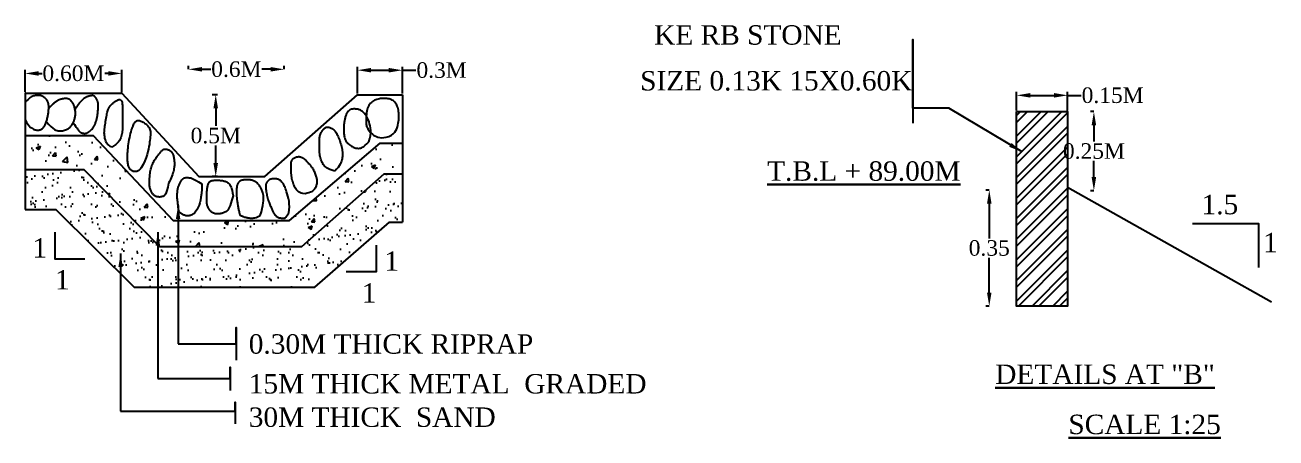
# Model space of a CAD drawing. Header units: millimetres. Extents: x -1 to 335, y 9 to 243.
# Drawn here: x 70.6 to 135, y 65.8 to 87 of the extents above; entities that cross this region are included whole.
import ezdxf

# ---------------------------------------------------------------- set-up
doc = ezdxf.new("R2010")
doc.units = ezdxf.units.MM
doc.header["$MEASUREMENT"] = 0
for name, color, linetype in [('DIM', 5, 'Continuous'), ('DWG.LINE', 10, 'Continuous'), ('HATCH', 2, 'Continuous'), ('TEXT', 7, 'Continuous')]:
    doc.layers.add(name, color=color, linetype=linetype)
doc.layers.add('TITLE', color=7, linetype='Continuous', lineweight=30)
doc.styles.get("Standard").update_dxf_attribs({"font": 'times.ttf', "height": 0.8})
doc.dimstyles.get("Standard").update_dxf_attribs({"dimtxt": 0.8, "dimasz": 0.7, "dimexe": 0.18, "dimexo": 0.0625, "dimgap": 0.09, "dimtad": 0, "dimtih": 1, "dimtoh": 1, "dimdec": 0, "dimzin": 0, "dimdsep": 46, "dimtxsty": 'Standard', "dimcen": 300, "dimclrd": 5, "dimclre": 5, "dimclrt": 4, "dimadec": 0, "dimazin": 0, "dimtfac": 1, "dimtdec": 0, "dimtofl": 0, "dimtmove": 0, "dimatfit": 3, "dimfxl": 0, "dimtolj": 1, "dimtzin": 0, "dimarcsym": 0})

# ---------------------------------------------------------------- blocks, each defined once
blk = doc.blocks.new('*D36')
at = {"layer": 'Defpoints', "color": 0, "ltscale": 0.2}
for p in [(80.388, 83.443), (80.536, 83.443), (80.536, 79.225)]:
    blk.add_point(p, dxfattribs=at)
at = {"layer": 'DIM', "color": 5, "lineweight": -2, "ltscale": 0.2}
for p, q in [((80.474, 83.443), (80.208, 83.443)), ((80.388, 82.743), (80.388, 81.832)), ((80.388, 79.925), (80.388, 80.836)), ((80.474, 79.225), (80.208, 79.225))]:
    blk.add_line(p, q, dxfattribs=at)
at = {"layer": 'DIM', "color": 5, "ltscale": 0.2}
for points in [[(80.271, 82.743), (80.505, 82.743), (80.388, 83.443)], [(80.271, 79.925), (80.505, 79.925), (80.388, 79.225)]]:
    blk.add_solid(points, dxfattribs=at)
at = {"layer": 'DIM', "color": 4, "ltscale": 0.2, "insert": (80.388, 81.334), "char_height": 0.8, "attachment_point": 5}
blk.add_mtext('\\A1;0.5M', dxfattribs=at)
blk = doc.blocks.new('*D37')
at = {"layer": 'Defpoints', "color": 0, "ltscale": 0.2}
for p in [(75.554, 84.539), (70.572, 83.516), (75.554, 83.516)]:
    blk.add_point(p, dxfattribs=at)
at = {"layer": 'DIM', "color": 5, "lineweight": -2, "ltscale": 0.2}
for p, q in [((70.572, 83.578), (70.572, 84.719)), ((71.272, 84.539), (71.448, 84.539)), ((74.854, 84.539), (74.678, 84.539)), ((75.554, 83.578), (75.554, 84.719))]:
    blk.add_line(p, q, dxfattribs=at)
at = {"layer": 'DIM', "color": 5, "ltscale": 0.2}
for points in [[(71.272, 84.655), (71.272, 84.422), (70.572, 84.539)], [(74.854, 84.655), (74.854, 84.422), (75.554, 84.539)]]:
    blk.add_solid(points, dxfattribs=at)
at = {"layer": 'DIM', "color": 4, "ltscale": 0.2, "insert": (73.063, 84.539), "char_height": 0.8, "attachment_point": 5}
blk.add_mtext('\\A1;0.60M', dxfattribs=at)
blk = doc.blocks.new('*D38')
at = {"layer": 'Defpoints', "color": 0, "ltscale": 0.2}
for p in [(78.982, 84.728), (83.914, 84.751), (83.914, 84.728)]:
    blk.add_point(p, dxfattribs=at)
at = {"layer": 'DIM', "color": 5, "lineweight": -2, "ltscale": 0.2}
for p, q in [((78.982, 84.751), (78.982, 84.931)), ((79.682, 84.751), (80.128, 84.751)), ((83.214, 84.751), (82.767, 84.751)), ((83.914, 84.751), (83.914, 84.931))]:
    blk.add_line(p, q, dxfattribs=at)
at = {"layer": 'DIM', "color": 5, "ltscale": 0.2}
for points in [[(79.682, 84.868), (79.682, 84.635), (78.982, 84.751)], [(83.214, 84.868), (83.214, 84.635), (83.914, 84.751)]]:
    blk.add_solid(points, dxfattribs=at)
at = {"layer": 'DIM', "color": 4, "ltscale": 0.2, "insert": (81.448, 84.751), "char_height": 0.8, "attachment_point": 5}
blk.add_mtext('\\A1;0.6M', dxfattribs=at)
blk = doc.blocks.new('*D39')
at = {"layer": 'Defpoints', "color": 0, "ltscale": 0.2}
for p in [(89.992, 84.704), (87.682, 83.443), (89.992, 83.443)]:
    blk.add_point(p, dxfattribs=at)
at = {"layer": 'DIM', "color": 5, "lineweight": -2, "ltscale": 0.2}
for p, q in [((87.682, 83.506), (87.682, 84.884)), ((88.382, 84.704), (89.292, 84.704)), ((89.992, 83.506), (89.992, 84.884)), ((89.992, 84.704), (90.692, 84.704))]:
    blk.add_line(p, q, dxfattribs=at)
at = {"layer": 'DIM', "color": 5, "ltscale": 0.2}
for points in [[(88.382, 84.821), (88.382, 84.588), (87.682, 84.704)], [(89.292, 84.821), (89.292, 84.588), (89.992, 84.704)]]:
    blk.add_solid(points, dxfattribs=at)
at = {"layer": 'DIM', "color": 4, "ltscale": 0.2, "insert": (92.012, 84.704), "char_height": 0.8, "attachment_point": 5}
blk.add_mtext('\\A1;0.3M', dxfattribs=at)
blk = doc.blocks.new('*D40')
at = {"layer": 'Defpoints', "color": 0, "ltscale": 0.2}
for p in [(120.2, 78.536), (120.2, 78.536), (120.2, 72.555)]:
    blk.add_point(p, dxfattribs=at)
at = {"layer": 'DIM', "color": 5, "lineweight": -2, "ltscale": 0.2}
for p, q in [((120.2, 78.536), (120.02, 78.536)), ((120.2, 77.836), (120.2, 76.043)), ((120.2, 73.255), (120.2, 75.047)), ((120.2, 72.555), (120.02, 72.555))]:
    blk.add_line(p, q, dxfattribs=at)
at = {"layer": 'DIM', "color": 5, "ltscale": 0.2}
for points in [[(120.084, 77.836), (120.317, 77.836), (120.2, 78.536)], [(120.084, 73.255), (120.317, 73.255), (120.2, 72.555)]]:
    blk.add_solid(points, dxfattribs=at)
at = {"layer": 'DIM', "color": 4, "ltscale": 0.2, "insert": (120.2, 75.545), "char_height": 0.8, "attachment_point": 5}
blk.add_mtext('\\A1;0.35', dxfattribs=at)
blk = doc.blocks.new('*D41')
at = {"layer": 'Defpoints', "color": 0, "ltscale": 0.2}
for p in [(125.585, 82.571), (125.629, 82.571), (125.629, 78.501)]:
    blk.add_point(p, dxfattribs=at)
at = {"layer": 'DIM', "color": 5, "lineweight": -2, "ltscale": 0.2}
for p, q in [((125.585, 82.571), (125.405, 82.571)), ((125.585, 81.871), (125.585, 81.034)), ((125.585, 79.201), (125.585, 80.038)), ((125.585, 78.501), (125.405, 78.501))]:
    blk.add_line(p, q, dxfattribs=at)
at = {"layer": 'DIM', "color": 5, "ltscale": 0.2}
for points in [[(125.468, 81.871), (125.702, 81.871), (125.585, 82.571)], [(125.468, 79.201), (125.702, 79.201), (125.585, 78.501)]]:
    blk.add_solid(points, dxfattribs=at)
at = {"layer": 'DIM', "color": 4, "ltscale": 0.2, "insert": (125.585, 80.536), "char_height": 0.8, "attachment_point": 5}
blk.add_mtext('\\A1;0.25M', dxfattribs=at)
blk = doc.blocks.new('*D42')
at = {"layer": 'Defpoints', "color": 0, "ltscale": 0.2}
for p in [(124.235, 83.41), (121.61, 82.571), (124.235, 82.571)]:
    blk.add_point(p, dxfattribs=at)
at = {"layer": 'DIM', "color": 5, "lineweight": -2, "ltscale": 0.2}
for p, q in [((121.61, 82.633), (121.61, 83.59)), ((122.31, 83.41), (123.535, 83.41)), ((124.235, 82.633), (124.235, 83.59)), ((124.235, 83.41), (124.935, 83.41))]:
    blk.add_line(p, q, dxfattribs=at)
at = {"layer": 'DIM', "color": 5, "ltscale": 0.2}
for points in [[(122.31, 83.527), (122.31, 83.294), (121.61, 83.41)], [(123.535, 83.527), (123.535, 83.294), (124.235, 83.41)]]:
    blk.add_solid(points, dxfattribs=at)
at = {"layer": 'DIM', "color": 4, "ltscale": 0.2, "insert": (126.55, 83.41), "char_height": 0.8, "attachment_point": 5}
blk.add_mtext('\\A1;0.15M', dxfattribs=at)

msp = doc.modelspace()

# ---------------------------------------------------------------- hatches: boundary and pattern name
at = {"layer": 'HATCH', "ltscale": 0.2}
h = msp.add_hatch(dxfattribs=at)
h.set_pattern_fill('ANSI32', color=256, scale=2, style=0)
h.paths.add_polyline_path([(121.61, 72.555), (124.235, 72.555), (124.235, 82.571), (121.61, 82.571)])
h = msp.add_hatch(dxfattribs=at)
h.set_pattern_fill('AR-CONC', color=256, scale=0.3, style=0)
h.paths.add_polyline_path([(89.049, 79.374), (89.992, 79.374), (89.992, 80.954), (88.851, 80.954), (84.186, 76.974), (78.199, 76.974), (74.076, 81.347), (70.572, 81.347), (70.572, 79.6), (73.599, 79.6), (77.496, 75.622), (84.812, 75.622)])
h = msp.add_hatch(dxfattribs=at)
h.set_pattern_fill('AR-SAND', color=256, scale=0.5, style=0)
h.paths.add_polyline_path([(77.496, 75.622), (73.599, 79.6), (70.572, 79.6), (70.572, 77.53), (72.157, 77.53), (76.195, 73.53), (85.488, 73.53), (89.33, 76.888), (89.992, 76.888), (89.992, 79.374), (89.049, 79.374), (84.812, 75.622)])

# ---------------------------------------------------------------- linework, layer by layer
at = {"layer": 'DIM', "ltscale": 0.2}
for points in [[(116.269, 82.757), (116.269, 86.286), (116.269, 81.981)], [(81.44, 70.617), (81.44, 71.451), (81.44, 69.783)], [(81.124, 68.834), (81.124, 69.415), (81.124, 68.212)], [(81.394, 67.157), (81.394, 67.619), (81.394, 66.506)]]:
    msp.add_lwpolyline(points, dxfattribs=at)
at = {"layer": 'DWG.LINE', "ltscale": 0.2}
for points in [[(70.572, 83.516), (70.572, 77.53)], [(70.572, 83.516), (75.554, 83.516), (79.525, 79.225), (82.918, 79.225), (87.682, 83.443), (89.992, 83.443)], [(89.992, 83.443), (89.992, 76.881)], [(70.572, 81.347), (74.076, 81.347), (78.199, 76.974), (84.186, 76.974), (88.851, 80.954), (89.992, 80.954)], [(70.572, 79.6), (73.599, 79.6), (77.496, 75.622), (84.812, 75.622), (89.049, 79.374), (89.992, 79.374)], [(134.719, 72.768), (124.235, 78.664)], [(70.572, 77.53), (72.157, 77.53), (76.195, 73.53), (85.488, 73.53), (89.33, 76.888), (89.992, 76.888)], [(130.661, 76.807), (134.054, 76.807), (134.054, 74.547)], [(72.112, 76.369), (72.112, 74.994), (73.647, 74.994)], [(88.638, 75.69), (88.638, 74.316), (87.102, 74.316)]]:
    msp.add_lwpolyline(points, dxfattribs=at)
msp.add_lwpolyline([(121.61, 82.571), (124.235, 82.571), (124.235, 72.555), (121.61, 72.555)], close=True, dxfattribs=at)
at = {"layer": 'HATCH', "ltscale": 0.2}
for points in [[(70.572, 82.147), (70.648, 82.022), (70.717, 81.921), (70.782, 81.841), (70.842, 81.779), (70.898, 81.733), (70.951, 81.698), (71.001, 81.673), (71.048, 81.655), (71.093, 81.641), (71.136, 81.63), (71.177, 81.623), (71.216, 81.62), (71.253, 81.62), (71.289, 81.623), (71.323, 81.629), (71.356, 81.638), (71.387, 81.651), (71.417, 81.666), (71.446, 81.684), (71.473, 81.706), (71.499, 81.73), (71.524, 81.758), (71.547, 81.788), (71.57, 81.822), (71.591, 81.858), (71.611, 81.897), (71.63, 81.939), (71.647, 81.982), (71.664, 82.027), (71.68, 82.074), (71.694, 82.121), (71.707, 82.169), (71.719, 82.218), (71.731, 82.267), (71.741, 82.316), (71.75, 82.365), (71.759, 82.414), (71.766, 82.463), (71.773, 82.512), (71.779, 82.561), (71.784, 82.61), (71.788, 82.658), (71.791, 82.705), (71.793, 82.752), (71.794, 82.797), (71.794, 82.84), (71.792, 82.881), (71.788, 82.92), (71.783, 82.956), (71.776, 82.989), (71.768, 83.021), (71.759, 83.05), (71.748, 83.077), (71.735, 83.103), (71.722, 83.127), (71.707, 83.15), (71.692, 83.172), (71.675, 83.192), (71.658, 83.212), (71.64, 83.231), (71.621, 83.25), (71.603, 83.267), (71.584, 83.284), (71.565, 83.3), (71.546, 83.315), (71.527, 83.33), (71.507, 83.343), (71.485, 83.356), (71.462, 83.368), (71.435, 83.378), (71.406, 83.387), (71.373, 83.395), (71.336, 83.4), (71.295, 83.404), (71.252, 83.406), (71.207, 83.406), (71.161, 83.404), (71.114, 83.4), (71.068, 83.393), (71.024, 83.383), (70.98, 83.371), (70.937, 83.354), (70.892, 83.33), (70.843, 83.298), (70.789, 83.255), (70.727, 83.2), (70.655, 83.131), (70.572, 83.045)], [(71.672, 82.051), (71.797, 81.908), (71.906, 81.798), (72.001, 81.715), (72.084, 81.656), (72.158, 81.617), (72.225, 81.594), (72.286, 81.582), (72.343, 81.578), (72.4, 81.578), (72.454, 81.582), (72.508, 81.589), (72.559, 81.599), (72.608, 81.612), (72.655, 81.627), (72.7, 81.645), (72.742, 81.665), (72.781, 81.688), (72.817, 81.711), (72.851, 81.737), (72.882, 81.763), (72.911, 81.791), (72.937, 81.819), (72.961, 81.849), (72.984, 81.878), (73.004, 81.908), (73.022, 81.938), (73.039, 81.968), (73.055, 82), (73.069, 82.032), (73.083, 82.065), (73.095, 82.1), (73.108, 82.137), (73.119, 82.175), (73.131, 82.215), (73.141, 82.257), (73.15, 82.299), (73.157, 82.344), (73.163, 82.389), (73.167, 82.435), (73.168, 82.481), (73.167, 82.529), (73.163, 82.576), (73.158, 82.623), (73.15, 82.669), (73.142, 82.714), (73.132, 82.756), (73.122, 82.796), (73.111, 82.833), (73.1, 82.866), (73.089, 82.896), (73.078, 82.923), (73.066, 82.949), (73.054, 82.972), (73.042, 82.994), (73.029, 83.016), (73.016, 83.037), (73.001, 83.058), (72.986, 83.079), (72.97, 83.1), (72.953, 83.12), (72.936, 83.139), (72.917, 83.157), (72.898, 83.173), (72.878, 83.188), (72.857, 83.201), (72.835, 83.212), (72.813, 83.221), (72.79, 83.229), (72.766, 83.235), (72.742, 83.24), (72.718, 83.243), (72.693, 83.245), (72.668, 83.245), (72.643, 83.245), (72.618, 83.243), (72.593, 83.241), (72.568, 83.238), (72.543, 83.234), (72.518, 83.23), (72.493, 83.225), (72.468, 83.22), (72.444, 83.215), (72.419, 83.209), (72.394, 83.202), (72.37, 83.194), (72.345, 83.184), (72.319, 83.173), (72.293, 83.161), (72.267, 83.147), (72.241, 83.131), (72.214, 83.114), (72.187, 83.096), (72.161, 83.077), (72.134, 83.058), (72.109, 83.039), (72.083, 83.019), (72.059, 83), (72.034, 82.979), (72.006, 82.955), (71.976, 82.926), (71.941, 82.891), (71.899, 82.847), (71.85, 82.794), (71.792, 82.729)], [(73.058, 82.003), (73.119, 81.908), (73.17, 81.829), (73.213, 81.765), (73.248, 81.712), (73.277, 81.67), (73.301, 81.636), (73.322, 81.608), (73.341, 81.585), (73.358, 81.565), (73.375, 81.547), (73.392, 81.532), (73.409, 81.518), (73.426, 81.506), (73.443, 81.496), (73.461, 81.487), (73.481, 81.479), (73.501, 81.473), (73.523, 81.467), (73.545, 81.462), (73.568, 81.458), (73.59, 81.455), (73.613, 81.454), (73.634, 81.453), (73.654, 81.452), (73.673, 81.453), (73.69, 81.455), (73.707, 81.458), (73.722, 81.461), (73.737, 81.466), (73.751, 81.471), (73.765, 81.477), (73.778, 81.484), (73.792, 81.492), (73.806, 81.5), (73.819, 81.509), (73.834, 81.518), (73.848, 81.528), (73.863, 81.539), (73.878, 81.55), (73.894, 81.561), (73.91, 81.573), (73.927, 81.585), (73.945, 81.598), (73.963, 81.612), (73.981, 81.628), (73.999, 81.646), (74.018, 81.666), (74.037, 81.688), (74.055, 81.712), (74.074, 81.739), (74.092, 81.768), (74.11, 81.799), (74.128, 81.831), (74.145, 81.864), (74.162, 81.898), (74.178, 81.933), (74.193, 81.968), (74.207, 82.003), (74.221, 82.038), (74.234, 82.074), (74.246, 82.111), (74.257, 82.148), (74.267, 82.186), (74.276, 82.225), (74.284, 82.264), (74.291, 82.304), (74.297, 82.346), (74.303, 82.388), (74.308, 82.431), (74.313, 82.475), (74.317, 82.519), (74.322, 82.565), (74.326, 82.612), (74.33, 82.659), (74.333, 82.706), (74.337, 82.752), (74.339, 82.798), (74.341, 82.842), (74.341, 82.885), (74.34, 82.925), (74.339, 82.962), (74.335, 82.996), (74.331, 83.029), (74.325, 83.059), (74.317, 83.088), (74.309, 83.115), (74.299, 83.141), (74.288, 83.167), (74.276, 83.192), (74.263, 83.216), (74.25, 83.239), (74.235, 83.261), (74.22, 83.282), (74.205, 83.301), (74.19, 83.319), (74.175, 83.335), (74.16, 83.349), (74.146, 83.362), (74.131, 83.372), (74.115, 83.381), (74.099, 83.387), (74.081, 83.392), (74.062, 83.395), (74.042, 83.396), (74.019, 83.395), (73.995, 83.393), (73.969, 83.389), (73.942, 83.383), (73.915, 83.377), (73.887, 83.37), (73.859, 83.362), (73.831, 83.354), (73.804, 83.346), (73.777, 83.337), (73.749, 83.327), (73.722, 83.315), (73.694, 83.301), (73.664, 83.285), (73.634, 83.264), (73.602, 83.24), (73.569, 83.212), (73.534, 83.18), (73.499, 83.145), (73.464, 83.109), (73.429, 83.072), (73.396, 83.035), (73.365, 82.999), (73.336, 82.965), (73.31, 82.933), (73.286, 82.903), (73.263, 82.874), (73.241, 82.843), (73.22, 82.811), (73.197, 82.776), (73.173, 82.736), (73.146, 82.691)], [(75.038, 80.741), (74.953, 80.783), (74.881, 80.837), (74.822, 80.901), (74.774, 80.972), (74.737, 81.048), (74.708, 81.126), (74.687, 81.204), (74.672, 81.28), (74.662, 81.352), (74.656, 81.42), (74.654, 81.486), (74.656, 81.551), (74.661, 81.616), (74.668, 81.682), (74.677, 81.752), (74.687, 81.825), (74.698, 81.904), (74.71, 81.986), (74.722, 82.07), (74.735, 82.155), (74.749, 82.238), (74.762, 82.318), (74.776, 82.394), (74.79, 82.463), (74.804, 82.525), (74.818, 82.58), (74.833, 82.63), (74.848, 82.674), (74.865, 82.714), (74.884, 82.751), (74.904, 82.786), (74.926, 82.82), (74.951, 82.854), (74.978, 82.887), (75.007, 82.92), (75.037, 82.951), (75.069, 82.982), (75.101, 83.012), (75.134, 83.039), (75.167, 83.066), (75.2, 83.09), (75.233, 83.112), (75.266, 83.131), (75.297, 83.149), (75.327, 83.163), (75.355, 83.176), (75.382, 83.185), (75.406, 83.191), (75.428, 83.194), (75.447, 83.195), (75.465, 83.192), (75.48, 83.187), (75.494, 83.18), (75.507, 83.17), (75.518, 83.158), (75.529, 83.144), (75.539, 83.128), (75.548, 83.109), (75.556, 83.088), (75.564, 83.062), (75.57, 83.032), (75.576, 82.997), (75.581, 82.956), (75.586, 82.909), (75.589, 82.854), (75.591, 82.794), (75.593, 82.729), (75.594, 82.66), (75.595, 82.588), (75.595, 82.514), (75.596, 82.439), (75.596, 82.365), (75.596, 82.292), (75.595, 82.22), (75.595, 82.149), (75.595, 82.079), (75.595, 82.01), (75.594, 81.943), (75.594, 81.876), (75.593, 81.81), (75.591, 81.744), (75.589, 81.679), (75.586, 81.614), (75.58, 81.549), (75.572, 81.484), (75.561, 81.419), (75.546, 81.352), (75.527, 81.285), (75.503, 81.217), (75.473, 81.148), (75.433, 81.079), (75.383, 81.009), (75.321, 80.941), (75.244, 80.873), (75.15, 80.806), (75.038, 80.741)], [(89.44, 81.357), (89.528, 81.432), (89.6, 81.513), (89.658, 81.599), (89.704, 81.689), (89.739, 81.782), (89.765, 81.876), (89.785, 81.97), (89.798, 82.064), (89.808, 82.155), (89.814, 82.243), (89.816, 82.329), (89.815, 82.413), (89.809, 82.493), (89.801, 82.571), (89.788, 82.645), (89.772, 82.717), (89.753, 82.784), (89.729, 82.848), (89.703, 82.908), (89.672, 82.964), (89.639, 83.015), (89.601, 83.061), (89.56, 83.102), (89.516, 83.138), (89.468, 83.167), (89.416, 83.192), (89.362, 83.212), (89.306, 83.227), (89.247, 83.238), (89.187, 83.245), (89.126, 83.25), (89.063, 83.252), (89, 83.251), (88.936, 83.248), (88.872, 83.242), (88.809, 83.232), (88.746, 83.219), (88.684, 83.202), (88.624, 83.181), (88.565, 83.155), (88.507, 83.124), (88.452, 83.088), (88.4, 83.046), (88.352, 82.999), (88.307, 82.946), (88.267, 82.887), (88.232, 82.822), (88.203, 82.751), (88.18, 82.674), (88.163, 82.593), (88.15, 82.508), (88.141, 82.423), (88.135, 82.34), (88.132, 82.259), (88.13, 82.183), (88.129, 82.113), (88.129, 82.052), (88.129, 81.998), (88.132, 81.949), (88.136, 81.904), (88.144, 81.861), (88.155, 81.819), (88.171, 81.776), (88.193, 81.73), (88.22, 81.681), (88.254, 81.629), (88.293, 81.575), (88.339, 81.52), (88.39, 81.467), (88.448, 81.415), (88.511, 81.367), (88.581, 81.323), (88.657, 81.286), (88.739, 81.256), (88.83, 81.236), (88.93, 81.228), (89.039, 81.234), (89.16, 81.256), (89.294, 81.296), (89.44, 81.357)], [(88.261, 81.024), (88.314, 81.183), (88.347, 81.334), (88.363, 81.475), (88.364, 81.607), (88.354, 81.73), (88.334, 81.843), (88.307, 81.947), (88.277, 82.042), (88.245, 82.127), (88.213, 82.203), (88.179, 82.271), (88.145, 82.331), (88.111, 82.384), (88.076, 82.431), (88.042, 82.473), (88.007, 82.51), (87.973, 82.543), (87.939, 82.573), (87.905, 82.598), (87.87, 82.621), (87.836, 82.64), (87.801, 82.656), (87.766, 82.67), (87.73, 82.681), (87.694, 82.69), (87.657, 82.697), (87.62, 82.702), (87.584, 82.706), (87.549, 82.708), (87.516, 82.708), (87.485, 82.708), (87.456, 82.707), (87.43, 82.705), (87.407, 82.702), (87.385, 82.698), (87.366, 82.693), (87.347, 82.686), (87.329, 82.679), (87.311, 82.67), (87.293, 82.659), (87.275, 82.647), (87.255, 82.633), (87.236, 82.618), (87.216, 82.6), (87.197, 82.58), (87.178, 82.557), (87.159, 82.532), (87.141, 82.504), (87.125, 82.474), (87.109, 82.441), (87.094, 82.406), (87.08, 82.369), (87.068, 82.33), (87.056, 82.29), (87.045, 82.25), (87.035, 82.208), (87.026, 82.167), (87.018, 82.125), (87.01, 82.084), (87.004, 82.043), (86.998, 82.003), (86.994, 81.964), (86.989, 81.927), (86.986, 81.892), (86.984, 81.858), (86.982, 81.826), (86.98, 81.794), (86.98, 81.761), (86.979, 81.726), (86.98, 81.688), (86.98, 81.647), (86.981, 81.601), (86.982, 81.549), (86.985, 81.493), (86.989, 81.434), (86.995, 81.373), (87.004, 81.311), (87.017, 81.249), (87.034, 81.188), (87.056, 81.13), (87.084, 81.076), (87.116, 81.025), (87.153, 80.978), (87.193, 80.934), (87.236, 80.894), (87.28, 80.857), (87.326, 80.824), (87.372, 80.795), (87.417, 80.769), (87.462, 80.746), (87.508, 80.727), (87.553, 80.711), (87.598, 80.698), (87.643, 80.689), (87.689, 80.683), (87.736, 80.68), (87.784, 80.682), (87.834, 80.689), (87.887, 80.706), (87.946, 80.734), (88.011, 80.777), (88.084, 80.838), (88.167, 80.919), (88.261, 81.024)], [(76.651, 79.851), (76.602, 79.759), (76.556, 79.685), (76.513, 79.626), (76.471, 79.581), (76.431, 79.548), (76.394, 79.524), (76.357, 79.507), (76.323, 79.496), (76.29, 79.488), (76.258, 79.484), (76.227, 79.482), (76.197, 79.484), (76.169, 79.488), (76.141, 79.496), (76.114, 79.506), (76.087, 79.519), (76.061, 79.535), (76.036, 79.553), (76.012, 79.574), (75.989, 79.599), (75.967, 79.626), (75.947, 79.657), (75.929, 79.692), (75.912, 79.73), (75.898, 79.772), (75.885, 79.818), (75.875, 79.868), (75.867, 79.922), (75.86, 79.981), (75.855, 80.044), (75.852, 80.112), (75.85, 80.184), (75.85, 80.261), (75.851, 80.343), (75.854, 80.429), (75.859, 80.52), (75.866, 80.614), (75.875, 80.711), (75.887, 80.812), (75.901, 80.916), (75.918, 81.022), (75.938, 81.13), (75.959, 81.237), (75.982, 81.342), (76.006, 81.443), (76.031, 81.54), (76.057, 81.629), (76.082, 81.711), (76.107, 81.783), (76.131, 81.845), (76.155, 81.9), (76.179, 81.946), (76.202, 81.986), (76.225, 82.019), (76.248, 82.047), (76.27, 82.07), (76.292, 82.088), (76.314, 82.103), (76.337, 82.113), (76.361, 82.12), (76.385, 82.122), (76.412, 82.122), (76.44, 82.117), (76.471, 82.109), (76.505, 82.098), (76.541, 82.083), (76.578, 82.065), (76.618, 82.045), (76.658, 82.022), (76.699, 81.996), (76.739, 81.968), (76.78, 81.938), (76.819, 81.906), (76.857, 81.872), (76.893, 81.835), (76.927, 81.795), (76.956, 81.753), (76.982, 81.707), (77.003, 81.657), (77.019, 81.604), (77.028, 81.546), (77.033, 81.484), (77.033, 81.417), (77.029, 81.345), (77.021, 81.266), (77.011, 81.182), (76.999, 81.09), (76.985, 80.992), (76.971, 80.886), (76.953, 80.771), (76.929, 80.647), (76.898, 80.512), (76.857, 80.366), (76.804, 80.208), (76.736, 80.036), (76.651, 79.851)], [(86.512, 79.503), (86.37, 79.554), (86.255, 79.6), (86.163, 79.644), (86.091, 79.686), (86.035, 79.727), (85.991, 79.768), (85.956, 79.811), (85.926, 79.856), (85.898, 79.905), (85.871, 79.957), (85.846, 80.012), (85.823, 80.069), (85.802, 80.13), (85.783, 80.192), (85.767, 80.256), (85.754, 80.321), (85.743, 80.388), (85.735, 80.455), (85.73, 80.522), (85.726, 80.59), (85.724, 80.658), (85.723, 80.725), (85.722, 80.791), (85.722, 80.856), (85.722, 80.92), (85.723, 80.983), (85.724, 81.044), (85.726, 81.103), (85.73, 81.16), (85.735, 81.215), (85.743, 81.268), (85.754, 81.318), (85.767, 81.366), (85.783, 81.412), (85.801, 81.455), (85.821, 81.496), (85.843, 81.534), (85.865, 81.57), (85.889, 81.604), (85.912, 81.635), (85.936, 81.664), (85.961, 81.691), (85.986, 81.714), (86.012, 81.735), (86.039, 81.751), (86.069, 81.764), (86.1, 81.773), (86.135, 81.777), (86.172, 81.776), (86.211, 81.771), (86.252, 81.761), (86.294, 81.746), (86.337, 81.726), (86.379, 81.702), (86.42, 81.674), (86.46, 81.641), (86.497, 81.604), (86.533, 81.562), (86.567, 81.517), (86.599, 81.467), (86.629, 81.413), (86.659, 81.355), (86.687, 81.293), (86.715, 81.226), (86.742, 81.156), (86.768, 81.083), (86.793, 81.008), (86.816, 80.932), (86.837, 80.856), (86.857, 80.781), (86.873, 80.708), (86.887, 80.638), (86.898, 80.571), (86.906, 80.508), (86.911, 80.447), (86.912, 80.388), (86.911, 80.329), (86.906, 80.27), (86.898, 80.209), (86.887, 80.147), (86.873, 80.082), (86.854, 80.014), (86.827, 79.941), (86.791, 79.865), (86.743, 79.783), (86.682, 79.696), (86.606, 79.603), (86.512, 79.503)], [(77.959, 78.88), (77.917, 78.675), (77.876, 78.518), (77.836, 78.4), (77.795, 78.316), (77.756, 78.26), (77.716, 78.225), (77.676, 78.205), (77.636, 78.194), (77.595, 78.186), (77.554, 78.18), (77.514, 78.176), (77.474, 78.175), (77.435, 78.177), (77.398, 78.181), (77.363, 78.187), (77.33, 78.195), (77.3, 78.207), (77.272, 78.22), (77.246, 78.236), (77.222, 78.255), (77.199, 78.276), (77.177, 78.299), (77.156, 78.324), (77.136, 78.352), (77.116, 78.382), (77.096, 78.414), (77.077, 78.448), (77.059, 78.485), (77.042, 78.523), (77.027, 78.564), (77.013, 78.607), (77.002, 78.652), (76.994, 78.699), (76.987, 78.747), (76.983, 78.798), (76.98, 78.851), (76.979, 78.906), (76.979, 78.963), (76.98, 79.022), (76.982, 79.083), (76.985, 79.145), (76.988, 79.21), (76.993, 79.275), (76.998, 79.341), (77.006, 79.408), (77.015, 79.474), (77.027, 79.539), (77.04, 79.603), (77.057, 79.665), (77.076, 79.726), (77.096, 79.785), (77.119, 79.843), (77.144, 79.898), (77.17, 79.952), (77.197, 80.003), (77.226, 80.053), (77.255, 80.101), (77.285, 80.146), (77.315, 80.19), (77.345, 80.232), (77.376, 80.273), (77.406, 80.312), (77.436, 80.349), (77.465, 80.385), (77.493, 80.42), (77.521, 80.453), (77.548, 80.485), (77.573, 80.514), (77.598, 80.541), (77.622, 80.565), (77.644, 80.586), (77.666, 80.603), (77.686, 80.618), (77.705, 80.629), (77.724, 80.637), (77.743, 80.642), (77.763, 80.645), (77.782, 80.646), (77.803, 80.645), (77.825, 80.643), (77.848, 80.639), (77.873, 80.633), (77.899, 80.626), (77.925, 80.618), (77.951, 80.609), (77.978, 80.597), (78.003, 80.585), (78.028, 80.57), (78.051, 80.554), (78.074, 80.536), (78.095, 80.516), (78.114, 80.494), (78.133, 80.469), (78.15, 80.441), (78.166, 80.41), (78.181, 80.376), (78.194, 80.339), (78.207, 80.298), (78.218, 80.255), (78.228, 80.209), (78.237, 80.161), (78.244, 80.113), (78.251, 80.063), (78.256, 80.012), (78.26, 79.962), (78.263, 79.91), (78.263, 79.858), (78.262, 79.804), (78.257, 79.747), (78.25, 79.688), (78.24, 79.626), (78.225, 79.56), (78.207, 79.49), (78.185, 79.416), (78.158, 79.337), (78.127, 79.254), (78.092, 79.167), (78.052, 79.075), (78.008, 78.98), (77.959, 78.88)], [(84.99, 78.343), (84.879, 78.355), (84.785, 78.378), (84.708, 78.409), (84.644, 78.448), (84.592, 78.493), (84.548, 78.544), (84.511, 78.598), (84.478, 78.656), (84.448, 78.715), (84.419, 78.776), (84.393, 78.838), (84.369, 78.903), (84.348, 78.968), (84.329, 79.035), (84.313, 79.104), (84.3, 79.174), (84.289, 79.245), (84.282, 79.317), (84.276, 79.389), (84.272, 79.46), (84.27, 79.529), (84.269, 79.597), (84.268, 79.661), (84.268, 79.722), (84.268, 79.778), (84.269, 79.831), (84.271, 79.88), (84.274, 79.924), (84.279, 79.966), (84.287, 80.004), (84.298, 80.039), (84.313, 80.071), (84.331, 80.101), (84.354, 80.128), (84.379, 80.152), (84.407, 80.174), (84.438, 80.193), (84.47, 80.21), (84.503, 80.224), (84.537, 80.236), (84.572, 80.245), (84.607, 80.252), (84.642, 80.256), (84.678, 80.255), (84.715, 80.251), (84.752, 80.243), (84.791, 80.229), (84.83, 80.211), (84.87, 80.187), (84.911, 80.158), (84.953, 80.125), (84.994, 80.089), (85.035, 80.051), (85.076, 80.011), (85.115, 79.971), (85.152, 79.931), (85.188, 79.891), (85.223, 79.853), (85.256, 79.814), (85.287, 79.775), (85.316, 79.735), (85.345, 79.694), (85.372, 79.65), (85.398, 79.605), (85.423, 79.557), (85.447, 79.506), (85.47, 79.455), (85.491, 79.403), (85.51, 79.351), (85.527, 79.301), (85.543, 79.252), (85.557, 79.206), (85.568, 79.163), (85.577, 79.123), (85.584, 79.085), (85.589, 79.048), (85.592, 79.013), (85.592, 78.977), (85.591, 78.941), (85.588, 78.905), (85.583, 78.867), (85.575, 78.827), (85.565, 78.787), (85.553, 78.746), (85.538, 78.706), (85.52, 78.665), (85.499, 78.625), (85.474, 78.587), (85.445, 78.549), (85.411, 78.514), (85.37, 78.48), (85.319, 78.448), (85.258, 78.418), (85.184, 78.391), (85.095, 78.366), (84.99, 78.343)], [(79.673, 78.85), (79.665, 78.588), (79.648, 78.362), (79.625, 78.17), (79.596, 78.008), (79.563, 77.872), (79.527, 77.757), (79.488, 77.661), (79.448, 77.579), (79.408, 77.509), (79.368, 77.448), (79.328, 77.396), (79.288, 77.352), (79.248, 77.316), (79.209, 77.286), (79.17, 77.262), (79.131, 77.242), (79.094, 77.227), (79.056, 77.216), (79.02, 77.208), (78.984, 77.203), (78.948, 77.202), (78.913, 77.203), (78.879, 77.207), (78.844, 77.214), (78.811, 77.223), (78.778, 77.233), (78.745, 77.246), (78.714, 77.26), (78.684, 77.275), (78.656, 77.292), (78.63, 77.309), (78.605, 77.327), (78.583, 77.345), (78.563, 77.363), (78.545, 77.383), (78.529, 77.403), (78.515, 77.425), (78.503, 77.448), (78.492, 77.473), (78.484, 77.5), (78.477, 77.529), (78.471, 77.56), (78.467, 77.593), (78.463, 77.628), (78.46, 77.663), (78.456, 77.7), (78.453, 77.738), (78.449, 77.777), (78.445, 77.816), (78.44, 77.855), (78.434, 77.896), (78.429, 77.937), (78.424, 77.978), (78.419, 78.021), (78.415, 78.065), (78.411, 78.111), (78.409, 78.157), (78.407, 78.205), (78.407, 78.253), (78.408, 78.301), (78.409, 78.348), (78.412, 78.396), (78.416, 78.441), (78.421, 78.486), (78.427, 78.528), (78.434, 78.569), (78.442, 78.609), (78.451, 78.647), (78.461, 78.685), (78.473, 78.721), (78.486, 78.758), (78.5, 78.794), (78.515, 78.831), (78.532, 78.867), (78.55, 78.902), (78.568, 78.936), (78.587, 78.969), (78.605, 78.999), (78.624, 79.028), (78.643, 79.053), (78.662, 79.075), (78.679, 79.095), (78.697, 79.111), (78.714, 79.125), (78.731, 79.137), (78.748, 79.147), (78.764, 79.155), (78.781, 79.161), (78.797, 79.167), (78.813, 79.171), (78.829, 79.174), (78.844, 79.177), (78.86, 79.178), (78.876, 79.179), (78.892, 79.179), (78.908, 79.179), (78.924, 79.178), (78.94, 79.177), (78.957, 79.175), (78.975, 79.174), (78.993, 79.172), (79.012, 79.17), (79.032, 79.167), (79.053, 79.165), (79.076, 79.163), (79.105, 79.157), (79.145, 79.144), (79.201, 79.12), (79.277, 79.082), (79.377, 79.027), (79.508, 78.951), (79.673, 78.85)], [(81.281, 78.239), (81.222, 78.031), (81.17, 77.865), (81.124, 77.735), (81.083, 77.635), (81.045, 77.561), (81.009, 77.507), (80.974, 77.467), (80.939, 77.437), (80.902, 77.412), (80.864, 77.39), (80.825, 77.371), (80.785, 77.355), (80.743, 77.342), (80.701, 77.331), (80.658, 77.323), (80.615, 77.316), (80.571, 77.311), (80.527, 77.308), (80.483, 77.306), (80.44, 77.307), (80.398, 77.311), (80.357, 77.317), (80.317, 77.327), (80.279, 77.34), (80.243, 77.357), (80.209, 77.377), (80.178, 77.4), (80.148, 77.426), (80.12, 77.453), (80.094, 77.483), (80.07, 77.513), (80.048, 77.545), (80.028, 77.576), (80.01, 77.609), (79.993, 77.643), (79.979, 77.679), (79.966, 77.717), (79.955, 77.757), (79.945, 77.801), (79.938, 77.848), (79.932, 77.898), (79.927, 77.952), (79.924, 78.009), (79.923, 78.067), (79.922, 78.126), (79.923, 78.186), (79.924, 78.245), (79.926, 78.303), (79.928, 78.359), (79.932, 78.414), (79.936, 78.466), (79.94, 78.517), (79.946, 78.566), (79.953, 78.614), (79.96, 78.66), (79.969, 78.704), (79.979, 78.747), (79.99, 78.788), (80.003, 78.827), (80.017, 78.864), (80.032, 78.897), (80.049, 78.927), (80.068, 78.953), (80.089, 78.975), (80.112, 78.993), (80.137, 79.007), (80.164, 79.017), (80.194, 79.025), (80.227, 79.03), (80.262, 79.034), (80.301, 79.036), (80.342, 79.037), (80.387, 79.038), (80.435, 79.038), (80.485, 79.038), (80.535, 79.037), (80.587, 79.035), (80.638, 79.031), (80.689, 79.026), (80.738, 79.019), (80.785, 79.01), (80.83, 78.999), (80.873, 78.985), (80.914, 78.969), (80.953, 78.95), (80.989, 78.928), (81.024, 78.902), (81.058, 78.873), (81.089, 78.84), (81.119, 78.799), (81.148, 78.749), (81.175, 78.686), (81.202, 78.606), (81.229, 78.507), (81.255, 78.386), (81.281, 78.239)], [(82.68, 77.23), (82.74, 77.421), (82.785, 77.59), (82.816, 77.739), (82.836, 77.87), (82.847, 77.985), (82.849, 78.085), (82.846, 78.174), (82.838, 78.252), (82.828, 78.321), (82.816, 78.383), (82.802, 78.439), (82.786, 78.489), (82.769, 78.535), (82.75, 78.577), (82.73, 78.616), (82.709, 78.654), (82.688, 78.69), (82.665, 78.725), (82.641, 78.76), (82.616, 78.792), (82.589, 78.824), (82.562, 78.854), (82.533, 78.882), (82.502, 78.908), (82.47, 78.933), (82.436, 78.956), (82.401, 78.976), (82.364, 78.994), (82.325, 79.011), (82.286, 79.025), (82.245, 79.037), (82.203, 79.046), (82.159, 79.053), (82.115, 79.058), (82.071, 79.062), (82.027, 79.063), (81.984, 79.063), (81.942, 79.062), (81.901, 79.059), (81.863, 79.056), (81.828, 79.052), (81.794, 79.047), (81.764, 79.042), (81.735, 79.035), (81.708, 79.027), (81.682, 79.018), (81.659, 79.007), (81.636, 78.994), (81.615, 78.98), (81.594, 78.963), (81.575, 78.944), (81.557, 78.923), (81.54, 78.9), (81.525, 78.874), (81.512, 78.845), (81.499, 78.814), (81.489, 78.78), (81.48, 78.743), (81.473, 78.704), (81.467, 78.662), (81.462, 78.619), (81.459, 78.573), (81.457, 78.526), (81.456, 78.476), (81.456, 78.426), (81.457, 78.374), (81.459, 78.321), (81.461, 78.267), (81.465, 78.212), (81.47, 78.156), (81.475, 78.099), (81.481, 78.043), (81.488, 77.986), (81.496, 77.929), (81.504, 77.872), (81.512, 77.816), (81.521, 77.76), (81.531, 77.706), (81.54, 77.654), (81.55, 77.603), (81.559, 77.554), (81.568, 77.508), (81.577, 77.464), (81.586, 77.424), (81.594, 77.388), (81.601, 77.355), (81.607, 77.327), (81.612, 77.304), (81.617, 77.285), (81.62, 77.271), (81.624, 77.261), (81.629, 77.253), (81.635, 77.246), (81.643, 77.241), (81.655, 77.236), (81.669, 77.229), (81.688, 77.221), (81.71, 77.212), (81.736, 77.201), (81.764, 77.19), (81.794, 77.178), (81.826, 77.167), (81.86, 77.155), (81.894, 77.144), (81.929, 77.134), (81.964, 77.124), (82, 77.116), (82.037, 77.109), (82.076, 77.103), (82.115, 77.098), (82.157, 77.094), (82.201, 77.092), (82.246, 77.091), (82.295, 77.092), (82.347, 77.098), (82.403, 77.109), (82.464, 77.126), (82.53, 77.151), (82.602, 77.185), (82.68, 77.23)], [(84.144, 77.354), (84.171, 77.519), (84.18, 77.677), (84.175, 77.828), (84.159, 77.97), (84.134, 78.103), (84.104, 78.227), (84.071, 78.338), (84.038, 78.438), (84.009, 78.525), (83.982, 78.6), (83.957, 78.665), (83.934, 78.72), (83.912, 78.768), (83.89, 78.81), (83.868, 78.847), (83.845, 78.881), (83.821, 78.913), (83.796, 78.943), (83.77, 78.97), (83.742, 78.995), (83.713, 79.018), (83.684, 79.039), (83.653, 79.057), (83.621, 79.073), (83.589, 79.086), (83.556, 79.096), (83.522, 79.104), (83.489, 79.11), (83.456, 79.114), (83.424, 79.116), (83.392, 79.117), (83.362, 79.115), (83.333, 79.113), (83.305, 79.11), (83.28, 79.105), (83.257, 79.101), (83.235, 79.096), (83.217, 79.091), (83.201, 79.086), (83.187, 79.082), (83.177, 79.079), (83.168, 79.076), (83.161, 79.074), (83.155, 79.07), (83.149, 79.066), (83.142, 79.06), (83.133, 79.053), (83.122, 79.043), (83.108, 79.03), (83.092, 79.015), (83.074, 78.997), (83.056, 78.978), (83.037, 78.956), (83.02, 78.933), (83.003, 78.909), (82.989, 78.883), (82.979, 78.856), (82.97, 78.829), (82.965, 78.799), (82.962, 78.767), (82.961, 78.732), (82.962, 78.694), (82.965, 78.653), (82.969, 78.608), (82.975, 78.558), (82.981, 78.505), (82.989, 78.448), (82.999, 78.389), (83.01, 78.328), (83.023, 78.266), (83.037, 78.203), (83.054, 78.141), (83.072, 78.079), (83.091, 78.018), (83.112, 77.958), (83.134, 77.9), (83.155, 77.843), (83.177, 77.789), (83.198, 77.736), (83.218, 77.686), (83.237, 77.639), (83.255, 77.594), (83.272, 77.551), (83.29, 77.511), (83.307, 77.472), (83.325, 77.434), (83.343, 77.398), (83.363, 77.364), (83.385, 77.33), (83.408, 77.297), (83.432, 77.266), (83.456, 77.237), (83.481, 77.21), (83.506, 77.186), (83.531, 77.165), (83.555, 77.147), (83.578, 77.132), (83.601, 77.121), (83.624, 77.113), (83.646, 77.107), (83.668, 77.103), (83.691, 77.1), (83.714, 77.098), (83.738, 77.096), (83.762, 77.094), (83.788, 77.092), (83.813, 77.09), (83.837, 77.088), (83.86, 77.086), (83.881, 77.084), (83.9, 77.083), (83.916, 77.082), (83.929, 77.081), (83.941, 77.084), (83.955, 77.094), (83.973, 77.113), (83.998, 77.146), (84.034, 77.195), (84.081, 77.263), (84.144, 77.354)]]:
    msp.add_lwpolyline(points, dxfattribs=at)

# ---------------------------------------------------------------- texts
at = {"layer": 'TEXT', "ltscale": 0.2}
for s, p in [('KE RB STONE', (102.952, 86.02)), ('SIZE 0.13K 15X0.60K', (102.232, 83.66)), ('1.5', (131.125, 77.289)), ('1', (70.955, 75.056)), ('1', (134.292, 75.329)), ('1', (89.064, 74.378)), ('1', (72.112, 73.415)), ('1', (87.907, 72.737)), ('0.30M THICK RIPRAP', (82.087, 70.11)), ('15M THICK METAL  GRADED', (82.087, 68.06)), ('30M THICK  SAND', (82.087, 66.341))]:
    msp.add_text(s, height=1, dxfattribs=at).set_placement(p)
at = {"layer": 'TITLE', "ltscale": 0.2}
for s, p in [('%%UT.B.L + 89.00M', (108.767, 79.012)), ('%%UDETAILS AT "B"', (120.508, 68.551)), ('%%USCALE 1:25', (124.271, 65.969))]:
    msp.add_text(s, height=1, dxfattribs=at).set_placement(p)

# ---------------------------------------------------------------- dimensions: what is measured, and where the dimension line sits
at = {"layer": 'DIM', "ltscale": 0.2}
for p1, p2, distance, text, picture, middle in [((70.572, 83.516), (75.554, 83.516), 1.023, '0.60M', '*D37', (73.063, 84.539)), ((87.682, 83.443), (89.992, 83.443), 1.261, '0.3M', '*D39', (92.012, 84.704)), ((80.536, 79.225), (80.536, 83.443), 0.149, '0.5M', '*D36', (80.388, 81.334)), ((120.2, 72.555), (120.2, 78.536), 0, '0.35', '*D40', (120.2, 75.545))]:
    dim = msp.add_aligned_dim(p1=p1, p2=p2, distance=distance, text=text, dimstyle='Standard', dxfattribs=at)
    dim.commit()
    dim.dimension.update_dxf_attribs({"geometry": picture, "text_midpoint": middle})
for base, p1, p2, text, picture, middle in [((83.914, 84.751), (78.982, 84.728), (83.914, 84.728), '0.6M', '*D38', (81.448, 84.751)), ((124.235, 83.41), (121.61, 82.571), (124.235, 82.571), '0.15M', '*D42', (126.55, 83.41))]:
    dim = msp.add_linear_dim(base=base, p1=p1, p2=p2, text=text, dimstyle='Standard', dxfattribs=at)
    dim.commit()
    dim.dimension.update_dxf_attribs({"geometry": picture, "text_midpoint": middle})
dim = msp.add_linear_dim(base=(125.585, 82.571), p1=(125.629, 78.501), p2=(125.629, 82.571), angle=90, text='0.25M', dimstyle='Standard', dxfattribs=at)
dim.commit()
dim.dimension.update_dxf_attribs({"geometry": '*D41', "text_midpoint": (125.585, 80.536)})

# ---------------------------------------------------------------- leaders
for points in [[(121.886, 80.499), (118.123, 82.757), (116.269, 82.757)], [(78.453, 77.738), (78.453, 70.617), (81.44, 70.617)], [(77.409, 76.372), (77.409, 68.834), (81.124, 68.834)], [(75.492, 75.266), (75.492, 67.157), (81.394, 67.157)]]:
    msp.add_leader(points, dimstyle='Standard', override={"dimgap": 0.09, "dimtad": 0}, dxfattribs=at)

doc.saveas('drawing.dxf')
